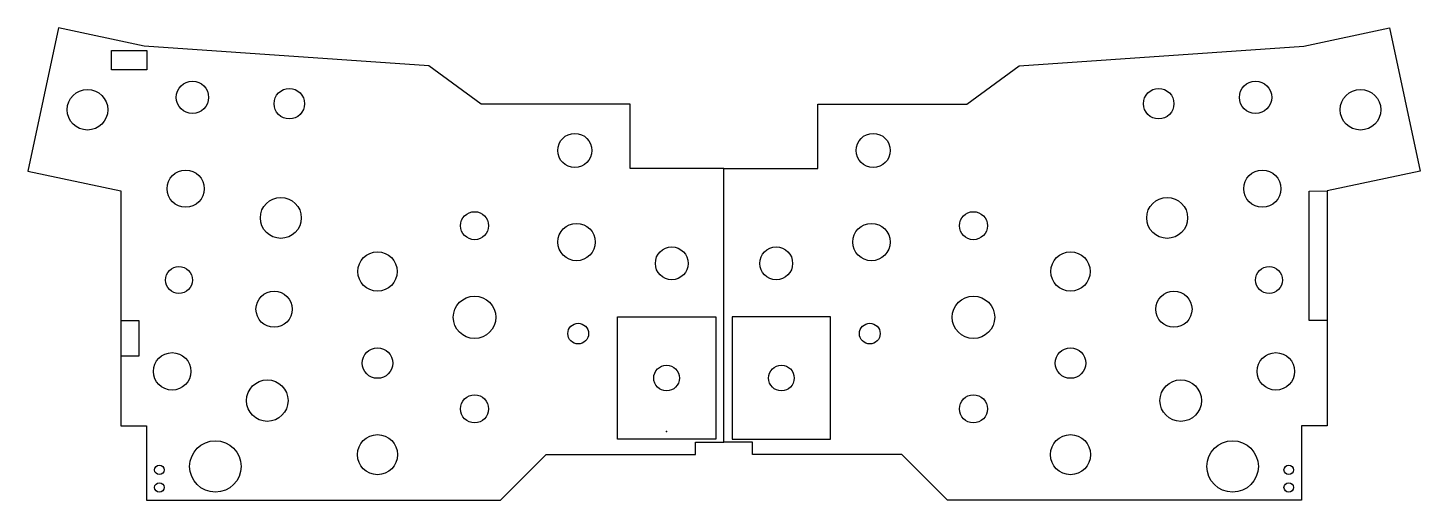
# Model space of a CAD drawing. Header units: millimetres. Extents: x -131 to 127, y 0 to 88.
import ezdxf

# ---------------------------------------------------------------- set-up
doc = ezdxf.new("R2010")
doc.units = ezdxf.units.MM
doc.layers.get('0').update_dxf_attribs({"linetype": 'CONTINUOUS'})

msp = doc.modelspace()

# ---------------------------------------------------------------- linework, layer by layer
for p, q in [((-125.79, 87.74), (-131.45, 61.13)), ((-109.85, 84.35), (-125.79, 87.74)), ((-57.08, 80.66), (-109.85, 84.35)), ((-47.37, 73.57), (-57.08, 80.66)), ((-19.73, 73.57), (-47.37, 73.57)), ((-19.73, 61.62), (-19.73, 73.57)), ((-131.45, 61.13), (-114.19, 57.46)), ((-2.34, 61.62), (-19.73, 61.62)), ((-2.34, 10.85), (-2.34, 61.62)), ((-114.19, 57.46), (-114.19, 13.83)), ((-114.19, 13.83), (-109.44, 13.83)), ((-109.44, 13.83), (-109.44, 0.05)), ((-7.64, 8.55), (-7.64, 10.85)), ((-7.64, 10.85), (-2.34, 10.85)), ((-43.8, 0.05), (-35.3, 8.55)), ((-35.3, 8.55), (-7.64, 8.55)), ((-109.44, 0.05), (-43.8, 0.05))]:
    msp.add_line(p, q)
for points in [[(-19.73, 61.62), (-19.73, 73.57), (-47.37, 73.57), (-57.08, 80.66), (-109.85, 84.35), (-125.79, 87.74), (-131.45, 61.13), (-114.19, 57.46), (-114.19, 33.39), (-110.89, 33.39), (-110.89, 26.79), (-114.19, 26.79), (-114.19, 13.83), (-109.44, 13.83), (-109.44, 0.05), (-43.8, 0.05), (-35.3, 8.55), (-7.64, 8.55), (-7.64, 10.85), (-2.34, 10.85), (-2.34, 61.62)], [(109.51, 57.46), (109.51, 33.39), (106.21, 33.39), (106.21, 57.43), (109.51, 57.46), (109.51, 13.83), (104.76, 13.83), (104.76, 0.05), (39.12, 0.05), (30.62, 8.55), (2.96, 8.55), (2.96, 10.85), (-2.34, 10.85), (-2.34, 61.62), (15.05, 61.62), (15.05, 73.57), (42.69, 73.57), (52.4, 80.66), (105.17, 84.35), (121.11, 87.74), (126.77, 61.13)], [(-115.96, 79.92), (-115.96, 83.52), (-109.36, 83.52), (-109.36, 79.92)], [(-3.86, 11.35), (-22.11, 11.35), (-22.11, 34.1), (-3.86, 34.1)], [(-0.81, 11.35), (17.44, 11.35), (17.44, 34.1), (-0.81, 34.1)]]:
    msp.add_lwpolyline(points, close=True)
for centre, radius in [((-100.92, 74.83), 3), ((96.24, 74.83), 3), ((-120.39, 72.53), 3.77), ((-82.96, 73.65), 2.83), ((78.28, 73.65), 2.83), ((115.71, 72.53), 3.77), ((-30.01, 64.97), 3.17), ((25.33, 64.97), 3.17), ((-102.17, 57.87), 3.45), ((97.5, 57.87), 3.45), ((-84.53, 52.45), 3.8), ((79.85, 52.45), 3.8), ((-48.6, 51), 2.6), ((43.92, 51), 2.6), ((-29.69, 47.97), 3.47), ((25.01, 47.97), 3.47), ((-12.02, 44.01), 3.05), ((7.34, 44.01), 3.05), ((-66.6, 42.5), 3.64), ((61.92, 42.5), 3.64), ((-103.43, 40.91), 2.5), ((98.75, 40.91), 2.5), ((-85.79, 35.49), 3.35), ((81.11, 35.49), 3.35), ((-48.6, 34), 3.94), ((43.92, 34), 3.94), ((-29.38, 30.97), 1.92), ((24.7, 30.97), 1.92), ((-104.69, 23.96), 3.48), ((-66.6, 25.5), 2.83), ((61.92, 25.5), 2.83), ((100.01, 23.96), 3.48), ((-12.99, 22.72), 2.38), ((8.31, 22.72), 2.38), ((-87.04, 18.53), 3.85), ((82.37, 18.53), 3.85), ((-48.6, 17), 2.6), ((43.92, 17), 2.6), ((-96.67, 6.32), 4.77), ((-66.6, 8.5), 3.72), ((61.92, 8.5), 3.72), ((91.99, 6.32), 4.77), ((-107.06, 5.67), 0.875), ((102.39, 5.67), 0.875), ((-107.06, 2.42), 0.875), ((102.39, 2.42), 0.875)]:
    msp.add_circle(centre, radius)
msp.add_point((-12.99, 12.8))

doc.saveas('drawing.dxf')
